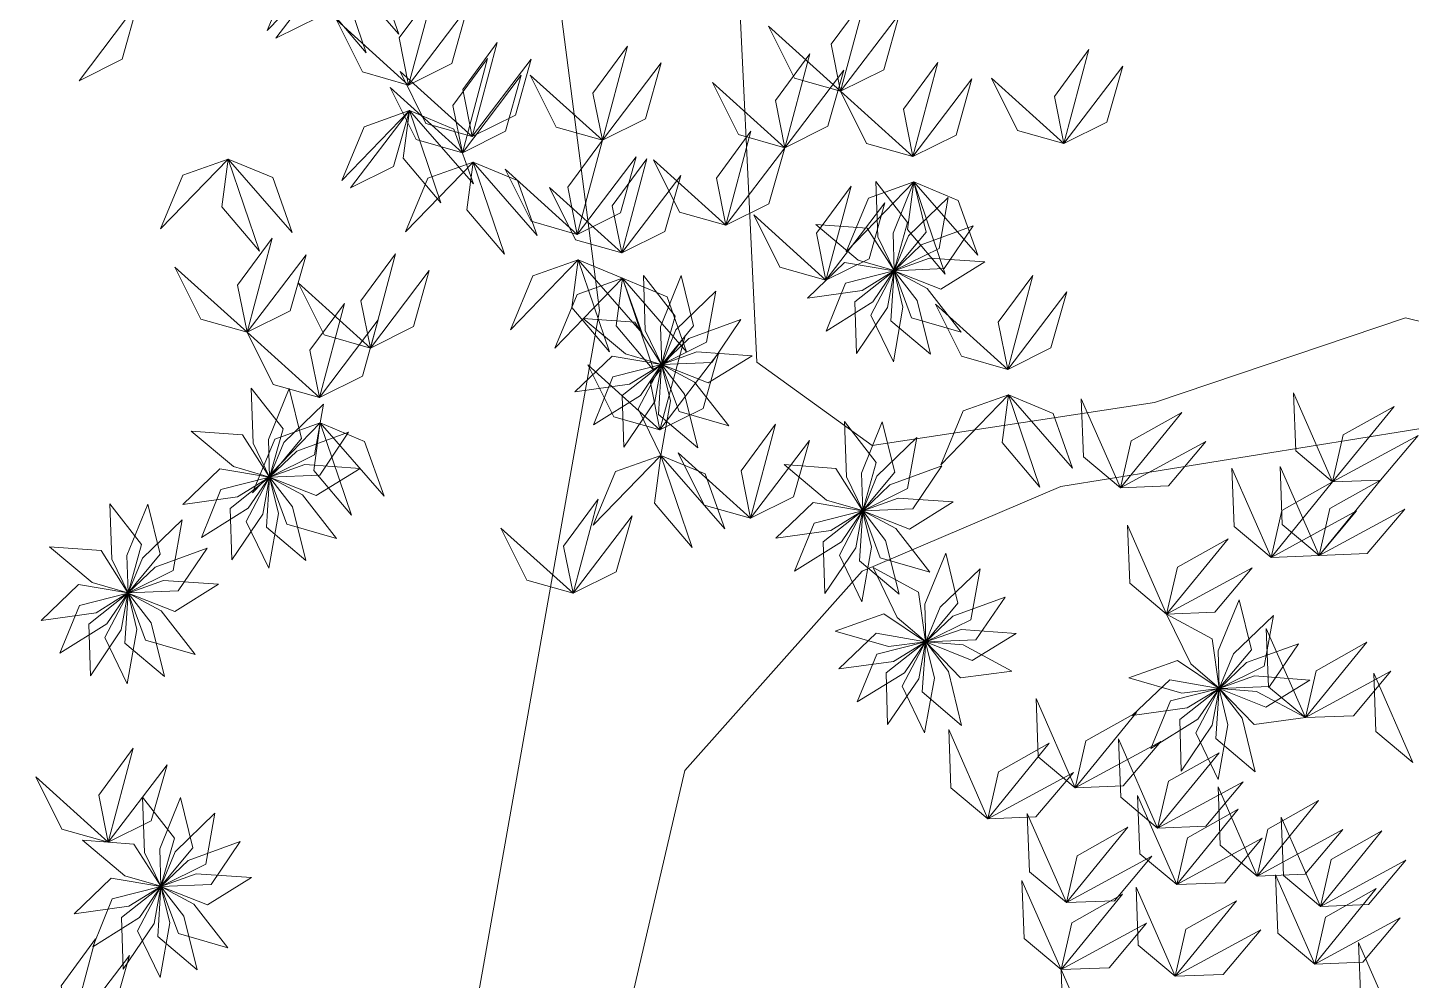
# Model space of a CAD drawing. Header units: inches. Extents: x -422522 to 22891, y -2973 to 414515.
# Drawn here: x 12148 to 12233.2, y 11592.2 to 11650.9 of the extents above; entities that cross this region are included whole.
import ezdxf

# ---------------------------------------------------------------- set-up
doc = ezdxf.new("R2010")
doc.units = ezdxf.units.IN
doc.header["$MEASUREMENT"] = 0
doc.layers.add('ARREDAMENTO', color=8, linetype='Continuous', lineweight=13)

msp = doc.modelspace()

# ---------------------------------------------------------------- linework, layer by layer
at = {"layer": 'ARREDAMENTO', "linetype": 'Continuous', "lineweight": 0}
for points in [[(12245.77044, 11629.80472), (12232.86278, 11632.97914), (12217.40807, 11627.76159), (12200.0092, 11625.11573), (12192.89706, 11630.24672), (12191.49421, 11659.90141), (12203.03598, 11676.71006), (12217.17406, 11689.01518), (12229.35567, 11707.11586), (12237.00913, 11729.06787)], [(12176.5685, 11684.99074), (12183.21323, 11633.4335), (12172.48373, 11572.78265), (12154.5805, 11533.38216), (12114.57783, 11540.32136), (12073.8491, 11568.53566), (12073.75057, 11594.32664), (12067.85653, 11618.16105), (12012.91582, 11653.41346)], [(12244.17114, 11542.10795), (12208.70894, 11541.97195), (12175.86768, 11530.88466), (12169.39537, 11537.30768), (12178.34083, 11558.61986), (12182.77045, 11580.55951), (12188.47975, 11605.0832), (12199.39399, 11617.37596), (12211.62487, 11622.58114), (12236.11125, 11626.54376)]]:
    msp.add_lwpolyline(points, dxfattribs=at)
at = {"layer": 'ARREDAMENTO', "lineweight": 0}
for points in [[(12166.91601, 11654.98681), (12164.12368, 11653.99144), (12162.74214, 11650.67945), (12166.91601, 11654.98681)], [(12163.28521, 11650.21274), (12165.93902, 11651.53379), (12166.91601, 11654.98681), (12163.28521, 11650.21274)], [(12166.91601, 11654.98681), (12166.52639, 11652.04809), (12168.84197, 11649.30656), (12166.91601, 11654.98681)], [(12166.91601, 11654.98681), (12169.6521, 11653.84587), (12170.85742, 11650.46577), (12166.91601, 11654.98681)], [(12171.45788, 11647.32575), (12170.87294, 11650.23191), (12173.00034, 11653.1219), (12171.45788, 11647.32575)], [(12151.15126, 11647.59758), (12153.80508, 11648.91863), (12154.78207, 11652.37165), (12151.15126, 11647.59758)], [(12198.06798, 11646.94668), (12197.48304, 11649.85284), (12199.61044, 11652.74283), (12198.06798, 11646.94668)], [(12171.45788, 11647.32575), (12168.60532, 11648.13249), (12167.00577, 11651.34486), (12171.45788, 11647.32575)], [(12171.45788, 11647.32575), (12174.11169, 11648.6468), (12175.08869, 11652.09982), (12171.45788, 11647.32575)], [(12198.06798, 11646.94668), (12200.72179, 11648.26773), (12201.69879, 11651.72076), (12198.06798, 11646.94668)], [(12198.06798, 11646.94668), (12195.21542, 11647.75343), (12193.61587, 11650.9658), (12198.06798, 11646.94668)], [(12175.37725, 11644.14794), (12174.79231, 11647.0541), (12176.91972, 11649.94409), (12175.37725, 11644.14794)], [(12183.39048, 11643.92406), (12182.80554, 11646.83022), (12184.93295, 11649.72021), (12183.39048, 11643.92406)], [(12174.76644, 11643.15927), (12174.1815, 11646.06543), (12176.3089, 11648.95542), (12174.76644, 11643.15927)], [(12175.37725, 11644.14794), (12178.03107, 11645.46899), (12179.00806, 11648.92202), (12175.37725, 11644.14794)], [(12194.63052, 11643.46544), (12194.04558, 11646.3716), (12196.17299, 11649.26159), (12194.63052, 11643.46544)], [(12202.52008, 11642.92756), (12201.93515, 11645.83372), (12204.06255, 11648.72371), (12202.52008, 11642.92756)], [(12211.81647, 11643.72558), (12211.23154, 11646.63174), (12213.35894, 11649.52173), (12211.81647, 11643.72558)], [(12175.37725, 11644.14794), (12172.5247, 11644.95469), (12170.92515, 11648.16706), (12175.37725, 11644.14794)], [(12174.76644, 11643.15927), (12177.42025, 11644.48032), (12178.39724, 11647.93335), (12174.76644, 11643.15927)], [(12183.39048, 11643.92406), (12180.53793, 11644.73081), (12178.93838, 11647.94318), (12183.39048, 11643.92406)], [(12183.39048, 11643.92406), (12186.0443, 11645.24511), (12187.02129, 11648.69813), (12183.39048, 11643.92406)], [(12194.63052, 11643.46544), (12197.28434, 11644.7865), (12198.26133, 11648.23952), (12194.63052, 11643.46544)], [(12211.81647, 11643.72558), (12214.47029, 11645.04663), (12215.44728, 11648.49965), (12211.81647, 11643.72558)], [(12174.76644, 11643.15927), (12171.91388, 11643.96602), (12170.31433, 11647.17839), (12174.76644, 11643.15927)], [(12194.63052, 11643.46544), (12191.77797, 11644.27219), (12190.17842, 11647.48456), (12194.63052, 11643.46544)], [(12202.52008, 11642.92756), (12205.1739, 11644.24862), (12206.15089, 11647.70164), (12202.52008, 11642.92756)], [(12211.81647, 11643.72558), (12208.96392, 11644.53233), (12207.36437, 11647.7447), (12211.81647, 11643.72558)], [(12202.52008, 11642.92756), (12199.66753, 11643.73431), (12198.06798, 11646.94668), (12202.52008, 11642.92756)], [(12171.51024, 11645.75876), (12168.71791, 11644.76339), (12167.33637, 11641.4514), (12171.51024, 11645.75876)], [(12167.87943, 11640.98469), (12170.53325, 11642.30574), (12171.51024, 11645.75876), (12167.87943, 11640.98469)], [(12171.51024, 11645.75876), (12171.12061, 11642.82004), (12173.4362, 11640.07851), (12171.51024, 11645.75876)], [(12171.51024, 11645.75876), (12174.24633, 11644.61782), (12175.45165, 11641.23772), (12171.51024, 11645.75876)], [(12190.99971, 11638.69137), (12190.41478, 11641.59753), (12192.54218, 11644.48752), (12190.99971, 11638.69137)], [(12181.84802, 11638.12791), (12181.26308, 11641.03407), (12183.39048, 11643.92406), (12181.84802, 11638.12791)], [(12160.34623, 11642.76993), (12157.55389, 11641.77456), (12156.17236, 11638.46257), (12160.34623, 11642.76993)], [(12160.34623, 11642.76993), (12159.9566, 11639.83121), (12162.27218, 11637.08968), (12160.34623, 11642.76993)], [(12160.34623, 11642.76993), (12163.08231, 11641.62899), (12164.28764, 11638.24889), (12160.34623, 11642.76993)], [(12181.84802, 11638.12791), (12184.50183, 11639.44896), (12185.47883, 11642.90198), (12181.84802, 11638.12791)], [(12184.5841, 11636.98697), (12183.99916, 11639.89313), (12186.12657, 11642.78312), (12184.5841, 11636.98697)], [(12190.99971, 11638.69137), (12193.65353, 11640.01242), (12194.63052, 11643.46544), (12190.99971, 11638.69137)], [(12175.42961, 11642.58096), (12172.63728, 11641.58558), (12171.25574, 11638.2736), (12175.42961, 11642.58096)], [(12175.42961, 11642.58096), (12175.03999, 11639.64223), (12177.35557, 11636.90071), (12175.42961, 11642.58096)], [(12175.42961, 11642.58096), (12178.1657, 11641.44001), (12179.37102, 11638.05991), (12175.42961, 11642.58096)], [(12181.84802, 11638.12791), (12178.99546, 11638.93466), (12177.39591, 11642.14703), (12181.84802, 11638.12791)], [(12190.99971, 11638.69137), (12188.14716, 11639.49812), (12186.54761, 11642.71049), (12190.99971, 11638.69137)], [(12184.5841, 11636.98697), (12187.23792, 11638.30802), (12188.21491, 11641.76104), (12184.5841, 11636.98697)], [(12197.16524, 11635.30161), (12196.58031, 11638.20777), (12198.70771, 11641.09776), (12197.16524, 11635.30161)], [(12202.57244, 11641.36058), (12199.78011, 11640.3652), (12198.39857, 11637.05322), (12202.57244, 11641.36058)], [(12200.24188, 11641.37955), (12200.36101, 11637.9732), (12201.36495, 11635.89648), (12202.19463, 11638.86727), (12200.24188, 11641.37955)], [(12202.57244, 11641.36058), (12201.29579, 11638.20027), (12201.36825, 11635.89475), (12203.33454, 11638.27124), (12202.57244, 11641.36058)], [(12202.57244, 11641.36058), (12202.18282, 11638.42185), (12204.4984, 11635.68033), (12202.57244, 11641.36058)], [(12202.57244, 11641.36058), (12205.30853, 11640.21964), (12206.51386, 11636.83953), (12202.57244, 11641.36058)], [(12184.5841, 11636.98697), (12181.73155, 11637.79371), (12180.132, 11641.00608), (12184.5841, 11636.98697)], [(12204.69381, 11640.39532), (12202.24211, 11638.02749), (12201.37057, 11635.89183), (12204.13347, 11637.2631), (12204.69381, 11640.39532)], [(12197.16524, 11635.30161), (12199.81906, 11636.62266), (12200.79605, 11640.07568), (12197.16524, 11635.30161)], [(12197.16524, 11635.30161), (12194.31269, 11636.10836), (12192.71314, 11639.32073), (12197.16524, 11635.30161)], [(12196.53153, 11638.7297), (12199.14266, 11636.53894), (12201.35772, 11635.89542), (12199.70516, 11638.49984), (12196.53153, 11638.7297)], [(12206.23916, 11638.65068), (12203.03634, 11637.48476), (12201.3715, 11635.88821), (12204.45328, 11636.01716), (12206.23916, 11638.65068)], [(12161.50419, 11632.096), (12160.91925, 11635.00216), (12163.04665, 11637.89215), (12161.50419, 11632.096)], [(12161.50419, 11632.096), (12164.158, 11633.41705), (12165.13499, 11636.87007), (12161.50419, 11632.096)], [(12169.0986, 11631.12444), (12168.51367, 11634.0306), (12170.64107, 11636.92059), (12169.0986, 11631.12444)], [(12161.50419, 11632.096), (12158.65163, 11632.90275), (12157.05208, 11636.11512), (12161.50419, 11632.096)], [(12181.90038, 11636.56092), (12179.10804, 11635.56555), (12177.72651, 11632.25356), (12181.90038, 11636.56092)], [(12181.90038, 11636.56092), (12181.51075, 11633.6222), (12183.82634, 11630.88067), (12181.90038, 11636.56092)], [(12181.90038, 11636.56092), (12184.63646, 11635.41998), (12185.84179, 11632.03988), (12181.90038, 11636.56092)], [(12196.01804, 11634.19928), (12199.39328, 11634.67382), (12201.35368, 11635.88933), (12198.31244, 11636.40394), (12196.01804, 11634.19928)], [(12206.9413, 11636.42831), (12203.54116, 11636.6659), (12201.37088, 11635.88453), (12204.23867, 11634.74886), (12206.9413, 11636.42831)], [(12169.0986, 11631.12444), (12166.24605, 11631.93119), (12164.6465, 11635.14356), (12169.0986, 11631.12444)], [(12169.0986, 11631.12444), (12171.75242, 11632.44549), (12172.72941, 11635.89852), (12169.0986, 11631.12444)], [(12184.63646, 11635.41998), (12181.84413, 11634.42461), (12180.46259, 11631.11262), (12184.63646, 11635.41998)], [(12184.63646, 11635.41998), (12184.24684, 11632.48126), (12186.56242, 11629.73973), (12184.63646, 11635.41998)], [(12184.63646, 11635.41998), (12187.37255, 11634.27904), (12188.57787, 11630.89894), (12184.63646, 11635.41998)], [(12185.91767, 11635.60216), (12186.0368, 11632.1958), (12187.04073, 11630.11909), (12187.87042, 11633.08988), (12185.91767, 11635.60216)], [(12188.24823, 11635.58318), (12186.97158, 11632.42287), (12187.04404, 11630.11736), (12189.01032, 11632.49385), (12188.24823, 11635.58318)], [(12197.1669, 11632.17146), (12200.05732, 11633.97781), (12201.35384, 11635.88561), (12198.36622, 11635.11874), (12197.1669, 11632.17146)], [(12199.04121, 11630.78624), (12200.94704, 11633.61206), (12201.3555, 11635.88226), (12198.93809, 11633.96652), (12199.04121, 11630.78624)], [(12201.31691, 11630.28313), (12201.9086, 11633.63982), (12201.35837, 11635.87988), (12199.92916, 11633.14651), (12201.31691, 11630.28313)], [(12203.60049, 11630.74913), (12202.77574, 11634.05627), (12201.36197, 11635.87888), (12201.16808, 11632.80051), (12203.60049, 11630.74913)], [(12205.49711, 11632.10365), (12203.39853, 11634.78943), (12201.36566, 11635.87942), (12202.44062, 11632.98833), (12205.49711, 11632.10365)], [(12208.36145, 11629.80586), (12207.77651, 11632.71202), (12209.90392, 11635.60201), (12208.36145, 11629.80586)], [(12190.36959, 11634.61792), (12187.9179, 11632.2501), (12187.04636, 11630.11443), (12189.80925, 11631.4857), (12190.36959, 11634.61792)], [(12208.36145, 11629.80586), (12211.01527, 11631.12691), (12211.99226, 11634.57993), (12208.36145, 11629.80586)], [(12165.95629, 11628.07688), (12165.37135, 11630.98304), (12167.49876, 11633.87303), (12165.95629, 11628.07688)], [(12208.36145, 11629.80586), (12205.5089, 11630.61261), (12203.90934, 11633.82498), (12208.36145, 11629.80586)], [(12165.95629, 11628.07688), (12168.61011, 11629.39793), (12169.5871, 11632.85096), (12165.95629, 11628.07688)], [(12182.20732, 11632.95231), (12184.81844, 11630.76154), (12187.03351, 11630.11802), (12185.38095, 11632.72244), (12182.20732, 11632.95231)], [(12191.91495, 11632.87328), (12188.71213, 11631.70736), (12187.04729, 11630.11082), (12190.12906, 11630.23977), (12191.91495, 11632.87328)], [(12165.95629, 11628.07688), (12163.10374, 11628.88363), (12161.50419, 11632.096), (12165.95629, 11628.07688)], [(12186.94033, 11626.07272), (12186.3554, 11628.97888), (12188.4828, 11631.86887), (12186.94033, 11626.07272)], [(12186.94033, 11626.07272), (12189.59415, 11627.39377), (12190.57114, 11630.8468), (12186.94033, 11626.07272)], [(12192.61709, 11630.65092), (12189.21695, 11630.8885), (12187.04666, 11630.10714), (12189.91446, 11628.97147), (12192.61709, 11630.65092)], [(12181.69383, 11628.42189), (12185.06907, 11628.89642), (12187.02947, 11630.11194), (12183.98823, 11630.62654), (12181.69383, 11628.42189)], [(12186.94033, 11626.07272), (12184.08778, 11626.87947), (12182.48823, 11630.09184), (12186.94033, 11626.07272)], [(12182.84268, 11626.39407), (12185.73311, 11628.20042), (12187.02963, 11630.10821), (12184.04201, 11629.34134), (12182.84268, 11626.39407)], [(12184.717, 11625.00885), (12186.62283, 11627.83467), (12187.03129, 11630.10487), (12184.61387, 11628.18912), (12184.717, 11625.00885)], [(12186.99269, 11624.50574), (12187.58439, 11627.86242), (12187.03416, 11630.10249), (12185.60495, 11627.36912), (12186.99269, 11624.50574)], [(12189.27628, 11624.97173), (12188.45153, 11628.27888), (12187.03776, 11630.10148), (12186.84387, 11627.02311), (12189.27628, 11624.97173)], [(12191.1729, 11626.32626), (12189.07432, 11629.01203), (12187.04145, 11630.10203), (12188.11641, 11627.21093), (12191.1729, 11626.32626)], [(12161.76506, 11628.65869), (12161.88419, 11625.25234), (12162.88813, 11623.17562), (12163.71781, 11626.14641), (12161.76506, 11628.65869)], [(12164.09563, 11628.63972), (12162.81897, 11625.47941), (12162.89144, 11623.17389), (12164.85772, 11625.55038), (12164.09563, 11628.63972)], [(12228.37051, 11622.87593), (12226.10149, 11624.78367), (12225.96338, 11628.36959), (12228.37051, 11622.87593)], [(12166.21699, 11627.67446), (12163.76529, 11625.30664), (12162.89376, 11623.17097), (12165.65665, 11624.54224), (12166.21699, 11627.67446)], [(12208.41381, 11628.23887), (12205.62148, 11627.2435), (12204.23994, 11623.93151), (12208.41381, 11628.23887)], [(12208.41381, 11628.23887), (12208.02419, 11625.30015), (12210.33977, 11622.55862), (12208.41381, 11628.23887)], [(12208.41381, 11628.23887), (12211.1499, 11627.09793), (12212.35522, 11623.71783), (12208.41381, 11628.23887)], [(12215.30086, 11622.50834), (12213.03184, 11624.41608), (12212.89373, 11628.002), (12215.30086, 11622.50834)], [(12228.37051, 11622.87593), (12229.03154, 11625.76573), (12232.15865, 11627.52615), (12228.37051, 11622.87593)], [(12198.30448, 11626.58744), (12198.42361, 11623.18109), (12199.42755, 11621.10437), (12200.25723, 11624.07516), (12198.30448, 11626.58744)], [(12200.63505, 11626.56847), (12199.35839, 11623.40816), (12199.43086, 11621.10264), (12201.39714, 11623.47913), (12200.63505, 11626.56847)], [(12215.30086, 11622.50834), (12215.96189, 11625.39814), (12219.089, 11627.15856), (12215.30086, 11622.50834)], [(12158.05471, 11626.00884), (12160.66584, 11623.81808), (12162.88091, 11623.17456), (12161.22835, 11625.77898), (12158.05471, 11626.00884)], [(12166.00865, 11626.50989), (12163.21632, 11625.51452), (12161.83478, 11622.20253), (12166.00865, 11626.50989)], [(12167.76235, 11625.92982), (12164.55952, 11624.7639), (12162.89468, 11623.16735), (12165.97646, 11623.2963), (12167.76235, 11625.92982)], [(12166.00865, 11626.50989), (12165.61903, 11623.57117), (12167.93461, 11620.82964), (12166.00865, 11626.50989)], [(12166.00865, 11626.50989), (12168.74474, 11625.36895), (12169.95006, 11621.98885), (12166.00865, 11626.50989)], [(12192.51941, 11620.64324), (12191.93447, 11623.5494), (12194.06187, 11626.4394), (12192.51941, 11620.64324)], [(12228.37051, 11622.87593), (12231.33277, 11622.98968), (12233.64248, 11625.73616), (12228.37051, 11622.87593)], [(12192.51941, 11620.64324), (12195.17323, 11621.9643), (12196.15022, 11625.41732), (12192.51941, 11620.64324)], [(12202.75641, 11625.60321), (12200.30471, 11623.23539), (12199.43318, 11621.09972), (12202.19607, 11622.47099), (12202.75641, 11625.60321)], [(12215.30086, 11622.50834), (12218.26312, 11622.62209), (12220.57283, 11625.36857), (12215.30086, 11622.50834)], [(12186.99269, 11624.50574), (12184.20036, 11623.51036), (12182.81882, 11620.19838), (12186.99269, 11624.50574)], [(12186.99269, 11624.50574), (12186.60307, 11621.56701), (12188.91865, 11618.82549), (12186.99269, 11624.50574)], [(12186.99269, 11624.50574), (12189.72878, 11623.36479), (12190.93411, 11619.98469), (12186.99269, 11624.50574)], [(12192.51941, 11620.64324), (12189.66686, 11621.44999), (12188.0673, 11624.66236), (12192.51941, 11620.64324)], [(12157.54123, 11621.47842), (12160.91647, 11621.95296), (12162.87687, 11623.16848), (12159.83563, 11623.68308), (12157.54123, 11621.47842)], [(12158.69008, 11619.45061), (12161.5805, 11621.25695), (12162.87702, 11623.16475), (12159.8894, 11622.39788), (12158.69008, 11619.45061)], [(12160.5644, 11618.06539), (12162.47022, 11620.89121), (12162.87868, 11623.16141), (12160.46127, 11621.24566), (12160.5644, 11618.06539)], [(12162.84009, 11617.56228), (12163.43178, 11620.91896), (12162.88156, 11623.15903), (12161.45234, 11620.42566), (12162.84009, 11617.56228)], [(12165.12367, 11618.02827), (12164.29893, 11621.33542), (12162.88515, 11623.15802), (12162.69126, 11620.07965), (12165.12367, 11618.02827)], [(12167.02029, 11619.38279), (12164.92171, 11622.06857), (12162.88884, 11623.15857), (12163.9638, 11620.26747), (12167.02029, 11619.38279)], [(12168.46449, 11623.70745), (12165.06434, 11623.94504), (12162.89406, 11623.16367), (12165.76185, 11622.02801), (12168.46449, 11623.70745)], [(12194.59413, 11623.93759), (12197.20526, 11621.74683), (12199.42033, 11621.10331), (12197.76777, 11623.70773), (12194.59413, 11623.93759)], [(12204.30177, 11623.85857), (12201.09894, 11622.69265), (12199.4341, 11621.0961), (12202.51588, 11621.22505), (12204.30177, 11623.85857)], [(12224.58237, 11618.2257), (12222.31336, 11620.13344), (12222.17524, 11623.71936), (12224.58237, 11618.2257)], [(12227.54463, 11618.33946), (12225.27561, 11620.2472), (12225.1375, 11623.83312), (12227.54463, 11618.33946)], [(12224.58237, 11618.2257), (12225.2434, 11621.11551), (12228.37051, 11622.87593), (12224.58237, 11618.2257)], [(12227.54463, 11618.33946), (12228.20566, 11621.22926), (12231.33277, 11622.98968), (12227.54463, 11618.33946)], [(12153.05339, 11621.52154), (12153.17252, 11618.11519), (12154.17646, 11616.03847), (12155.00614, 11619.00926), (12153.05339, 11621.52154)], [(12155.38396, 11621.50257), (12154.1073, 11618.34225), (12154.17977, 11616.03674), (12156.14605, 11618.41323), (12155.38396, 11621.50257)], [(12181.58623, 11616.01132), (12181.00129, 11618.91747), (12183.12869, 11621.80747), (12181.58623, 11616.01132)], [(12194.08065, 11619.40717), (12197.45589, 11619.88171), (12199.41629, 11621.09723), (12196.37505, 11621.61183), (12194.08065, 11619.40717)], [(12205.00391, 11621.6362), (12201.60376, 11621.87379), (12199.43348, 11621.09242), (12202.30127, 11619.95676), (12205.00391, 11621.6362)], [(12181.58623, 11616.01132), (12184.24004, 11617.33237), (12185.21704, 11620.78539), (12181.58623, 11616.01132)], [(12195.2295, 11617.37936), (12198.11992, 11619.1857), (12199.41644, 11621.0935), (12196.42882, 11620.32663), (12195.2295, 11617.37936)], [(12197.10382, 11615.99413), (12199.00964, 11618.81995), (12199.4181, 11621.09015), (12197.00069, 11619.17441), (12197.10382, 11615.99413)], [(12199.37951, 11615.49102), (12199.9712, 11618.84771), (12199.42098, 11621.08778), (12197.99176, 11618.3544), (12199.37951, 11615.49102)], [(12201.66309, 11615.95702), (12200.83835, 11619.26417), (12199.42457, 11621.08677), (12199.23068, 11618.0084), (12201.66309, 11615.95702)], [(12203.55971, 11617.31154), (12201.46113, 11619.99732), (12199.42826, 11621.08732), (12200.50322, 11618.19622), (12203.55971, 11617.31154)], [(12224.58237, 11618.2257), (12227.54463, 11618.33946), (12229.85434, 11621.08594), (12224.58237, 11618.2257)], [(12227.54463, 11618.33946), (12230.50689, 11618.45321), (12232.8166, 11621.19969), (12227.54463, 11618.33946)], [(12157.50532, 11620.53731), (12155.05362, 11618.16948), (12154.18209, 11616.03381), (12156.94498, 11617.40509), (12157.50532, 11620.53731)], [(12181.58623, 11616.01132), (12178.73367, 11616.81806), (12177.13412, 11620.03043), (12181.58623, 11616.01132)], [(12218.15033, 11614.72482), (12215.88131, 11616.63256), (12215.7432, 11620.21848), (12218.15033, 11614.72482)], [(12218.15033, 11614.72482), (12218.81136, 11617.61462), (12221.93847, 11619.37504), (12218.15033, 11614.72482)], [(12149.34304, 11618.87169), (12151.95417, 11616.68093), (12154.16924, 11616.0374), (12152.51668, 11618.64182), (12149.34304, 11618.87169)], [(12159.05068, 11618.79266), (12155.84786, 11617.62674), (12154.18301, 11616.0302), (12157.26479, 11616.15915), (12159.05068, 11618.79266)], [(12204.54138, 11618.48868), (12203.25014, 11615.3343), (12203.31195, 11613.02848), (12205.28919, 11615.39586), (12204.54138, 11618.48868)], [(12200.06985, 11617.5977), (12201.55, 11614.52743), (12203.30493, 11613.03047), (12202.86865, 11616.08393), (12200.06985, 11617.5977)], [(12206.65826, 11617.51364), (12204.19565, 11615.15716), (12203.31426, 11613.02554), (12206.08345, 11614.38404), (12206.65826, 11617.51364)], [(12218.15033, 11614.72482), (12221.11259, 11614.83857), (12223.42229, 11617.58505), (12218.15033, 11614.72482)], [(12148.82956, 11614.34127), (12152.2048, 11614.81581), (12154.1652, 11616.03132), (12151.12396, 11616.54593), (12148.82956, 11614.34127)], [(12159.75282, 11616.5703), (12156.35267, 11616.80788), (12154.18239, 11616.02652), (12157.05018, 11614.89085), (12159.75282, 11616.5703)], [(12149.97841, 11612.31345), (12152.86883, 11614.1198), (12154.16535, 11616.02759), (12151.17773, 11615.26072), (12149.97841, 11612.31345)], [(12151.85273, 11610.92823), (12153.75855, 11613.75405), (12154.16701, 11616.02425), (12151.7496, 11614.1085), (12151.85273, 11610.92823)], [(12154.12842, 11610.42512), (12154.72012, 11613.7818), (12154.16989, 11616.02187), (12152.74068, 11613.2885), (12154.12842, 11610.42512)], [(12156.41201, 11610.89111), (12155.58726, 11614.19826), (12154.17348, 11616.02087), (12153.97959, 11612.94249), (12156.41201, 11610.89111)], [(12158.30862, 11612.24564), (12156.21004, 11614.93141), (12154.17718, 11616.02141), (12155.25214, 11613.13032), (12158.30862, 11612.24564)], [(12208.19554, 11615.76187), (12204.98737, 11614.61076), (12203.31517, 11613.02192), (12206.39751, 11613.13664), (12208.19554, 11615.76187)], [(12222.62185, 11615.6158), (12221.33061, 11612.46142), (12221.39243, 11610.15559), (12223.36967, 11612.52298), (12222.62185, 11615.6158)], [(12197.73994, 11613.67853), (12201.01202, 11612.72409), (12203.29875, 11613.02659), (12200.73766, 11614.74554), (12197.73994, 11613.67853)], [(12218.15033, 11614.72482), (12219.63048, 11611.65455), (12221.38541, 11610.15759), (12220.94913, 11613.21105), (12218.15033, 11614.72482)], [(12224.73874, 11614.64075), (12222.27613, 11612.28428), (12221.39474, 11610.15266), (12224.16393, 11611.51115), (12224.73874, 11614.64075)], [(12208.88741, 11613.53629), (12205.48839, 11613.78958), (12203.31453, 11613.01825), (12206.17704, 11611.86934), (12208.88741, 11613.53629)], [(12226.69471, 11608.34883), (12224.42569, 11610.25657), (12224.28758, 11613.84249), (12226.69471, 11608.34883)], [(12197.95397, 11611.35773), (12201.33136, 11611.81668), (12203.29736, 11613.02313), (12200.25852, 11613.55177), (12197.95397, 11611.35773)], [(12199.09344, 11609.32463), (12201.99218, 11611.11761), (12203.2975, 11613.0194), (12200.30636, 11612.26633), (12199.09344, 11609.32463)], [(12200.96134, 11607.93077), (12202.8802, 11610.74776), (12203.29914, 11613.01605), (12200.8729, 11611.11149), (12200.96134, 11607.93077)], [(12203.23469, 11607.41715), (12203.84188, 11610.77107), (12203.302, 11613.01365), (12201.86018, 11610.28691), (12203.23469, 11607.41715)], [(12205.5204, 11607.8726), (12204.71093, 11611.18352), (12203.30559, 11613.01263), (12203.09749, 11609.93519), (12205.5204, 11607.8726)], [(12208.61423, 11611.22171), (12205.6121, 11612.8356), (12203.31245, 11613.01515), (12205.46019, 11610.80128), (12208.61423, 11611.22171)], [(12226.69471, 11608.34883), (12227.35574, 11611.23863), (12230.48285, 11612.99905), (12226.69471, 11608.34883)], [(12226.27602, 11612.88899), (12223.06784, 11611.73787), (12221.39565, 11610.14904), (12224.47798, 11610.26375), (12226.27602, 11612.88899)], [(12215.82042, 11610.80565), (12219.09249, 11609.8512), (12221.37923, 11610.15371), (12218.81813, 11611.87265), (12215.82042, 11610.80565)], [(12226.69471, 11608.34883), (12229.65697, 11608.46258), (12231.96668, 11611.20906), (12226.69471, 11608.34883)], [(12216.03445, 11608.48485), (12219.41184, 11608.9438), (12221.37784, 11610.15024), (12218.339, 11610.67889), (12216.03445, 11608.48485)], [(12226.96788, 11610.66341), (12223.56887, 11610.91669), (12221.39501, 11610.14536), (12224.25752, 11608.99646), (12226.96788, 11610.66341)], [(12233.3102, 11605.58743), (12231.04119, 11607.49517), (12230.90307, 11611.08109), (12233.3102, 11605.58743)], [(12212.51136, 11604.02477), (12210.24234, 11605.9325), (12210.10423, 11609.51842), (12212.51136, 11604.02477)], [(12217.17392, 11606.45175), (12220.07266, 11608.24473), (12221.37797, 11610.14651), (12218.38684, 11609.39345), (12217.17392, 11606.45175)], [(12219.04182, 11605.05789), (12220.96068, 11607.87487), (12221.37962, 11610.14316), (12218.95338, 11608.2386), (12219.04182, 11605.05789)], [(12221.31517, 11604.54427), (12221.92236, 11607.89819), (12221.38248, 11610.14077), (12219.94066, 11607.41403), (12221.31517, 11604.54427)], [(12223.60088, 11604.99971), (12222.79141, 11608.31063), (12221.38607, 11610.13975), (12221.17797, 11607.06231), (12223.60088, 11604.99971)], [(12226.69471, 11608.34883), (12223.69258, 11609.96272), (12221.39293, 11610.14226), (12223.54066, 11607.9284), (12226.69471, 11608.34883)], [(12212.51136, 11604.02477), (12213.17239, 11606.91457), (12216.2995, 11608.67499), (12212.51136, 11604.02477)], [(12207.13091, 11602.11781), (12204.86189, 11604.02555), (12204.72378, 11607.61147), (12207.13091, 11602.11781)], [(12217.59444, 11601.53924), (12215.32542, 11603.44698), (12215.18731, 11607.03289), (12217.59444, 11601.53924)], [(12152.9483, 11600.67433), (12152.36337, 11603.58049), (12154.49077, 11606.47048), (12152.9483, 11600.67433)], [(12207.13091, 11602.11781), (12207.79194, 11605.00761), (12210.91905, 11606.76804), (12207.13091, 11602.11781)], [(12212.51136, 11604.02477), (12215.47362, 11604.13852), (12217.78333, 11606.885), (12212.51136, 11604.02477)], [(12217.59444, 11601.53924), (12218.25547, 11604.42904), (12221.38258, 11606.18946), (12217.59444, 11601.53924)], [(12152.9483, 11600.67433), (12155.60212, 11601.99538), (12156.57911, 11605.44841), (12152.9483, 11600.67433)], [(12152.9483, 11600.67433), (12150.09575, 11601.48108), (12148.4962, 11604.69345), (12152.9483, 11600.67433)], [(12207.13091, 11602.11781), (12210.09317, 11602.23157), (12212.40288, 11604.97804), (12207.13091, 11602.11781)], [(12217.59444, 11601.53924), (12220.5567, 11601.65299), (12222.86641, 11604.39947), (12217.59444, 11601.53924)], [(12218.7685, 11598.05714), (12216.49948, 11599.96488), (12216.36137, 11603.55079), (12218.7685, 11598.05714)], [(12223.72219, 11598.58946), (12221.45317, 11600.4972), (12221.31506, 11604.08312), (12223.72219, 11598.58946)], [(12155.07184, 11603.43912), (12155.19097, 11600.03276), (12156.19491, 11597.95605), (12157.02459, 11600.92684), (12155.07184, 11603.43912)], [(12157.4024, 11603.42014), (12156.12575, 11600.25983), (12156.19821, 11597.95432), (12158.16449, 11600.33081), (12157.4024, 11603.42014)], [(12218.7685, 11598.05714), (12219.42953, 11600.94694), (12222.55664, 11602.70736), (12218.7685, 11598.05714)], [(12223.72219, 11598.58946), (12224.38322, 11601.47927), (12227.51033, 11603.23969), (12223.72219, 11598.58946)], [(12159.52377, 11602.45488), (12157.07207, 11600.08706), (12156.20053, 11597.95139), (12158.96342, 11599.32266), (12159.52377, 11602.45488)], [(12211.9711, 11596.9484), (12209.70208, 11598.85614), (12209.56397, 11602.44206), (12211.9711, 11596.9484)], [(12211.9711, 11596.9484), (12209.70208, 11598.85614), (12209.56397, 11602.44206), (12211.9711, 11596.9484)], [(12227.62027, 11596.71301), (12225.35125, 11598.62075), (12225.21314, 11602.20667), (12227.62027, 11596.71301)], [(12211.9711, 11596.9484), (12212.63213, 11599.8382), (12215.75924, 11601.59862), (12211.9711, 11596.9484)], [(12211.9711, 11596.9484), (12212.63213, 11599.8382), (12215.75924, 11601.59862), (12211.9711, 11596.9484)], [(12223.72219, 11598.58946), (12226.68445, 11598.70322), (12228.99416, 11601.4497), (12223.72219, 11598.58946)], [(12227.62027, 11596.71301), (12228.2813, 11599.60281), (12231.40841, 11601.36323), (12227.62027, 11596.71301)], [(12151.36149, 11600.78927), (12153.97262, 11598.5985), (12156.18768, 11597.95498), (12154.53512, 11600.5594), (12151.36149, 11600.78927)], [(12161.06912, 11600.71024), (12157.8663, 11599.54432), (12156.20146, 11597.94778), (12159.28323, 11598.07673), (12161.06912, 11600.71024)], [(12218.7685, 11598.05714), (12221.73076, 11598.17089), (12224.04047, 11600.91737), (12218.7685, 11598.05714)], [(12211.9711, 11596.9484), (12214.93336, 11597.06215), (12217.24307, 11599.80863), (12211.9711, 11596.9484)], [(12211.9711, 11596.9484), (12214.93336, 11597.06215), (12217.24307, 11599.80863), (12211.9711, 11596.9484)], [(12227.62027, 11596.71301), (12230.58253, 11596.82676), (12232.89224, 11599.57324), (12227.62027, 11596.71301)], [(12150.848, 11596.25885), (12154.22324, 11596.73338), (12156.18364, 11597.9489), (12153.1424, 11598.4635), (12150.848, 11596.25885)], [(12161.77126, 11598.48788), (12158.37112, 11598.72546), (12156.20084, 11597.9441), (12159.06863, 11596.80843), (12161.77126, 11598.48788)], [(12227.2714, 11593.16193), (12225.00239, 11595.06966), (12224.86427, 11598.65558), (12227.2714, 11593.16193)], [(12151.99686, 11594.23103), (12154.88728, 11596.03738), (12156.1838, 11597.94517), (12153.19618, 11597.1783), (12151.99686, 11594.23103)], [(12153.87117, 11592.84581), (12155.777, 11595.67163), (12156.18546, 11597.94183), (12153.76804, 11596.02608), (12153.87117, 11592.84581)], [(12156.14687, 11592.3427), (12156.73856, 11595.69938), (12156.18833, 11597.93945), (12154.75912, 11595.20608), (12156.14687, 11592.3427)], [(12158.43045, 11592.80869), (12157.6057, 11596.11584), (12156.19193, 11597.93844), (12155.99804, 11594.86007), (12158.43045, 11592.80869)], [(12160.32707, 11594.16322), (12158.22849, 11596.84899), (12156.19562, 11597.93899), (12157.27058, 11595.0479), (12160.32707, 11594.16322)], [(12211.64364, 11592.82324), (12209.37462, 11594.73098), (12209.23651, 11598.3169), (12211.64364, 11592.82324)], [(12218.67329, 11592.41633), (12216.40427, 11594.32407), (12216.26616, 11597.90999), (12218.67329, 11592.41633)], [(12227.2714, 11593.16193), (12227.93243, 11596.05173), (12231.05954, 11597.81215), (12227.2714, 11593.16193)], [(12211.64364, 11592.82324), (12212.30467, 11595.71304), (12215.43178, 11597.47347), (12211.64364, 11592.82324)], [(12218.67329, 11592.41633), (12219.33432, 11595.30613), (12222.46143, 11597.06655), (12218.67329, 11592.41633)], [(12227.2714, 11593.16193), (12230.23366, 11593.27568), (12232.54337, 11596.02216), (12227.2714, 11593.16193)], [(12211.64364, 11592.82324), (12214.6059, 11592.937), (12216.91561, 11595.68347), (12211.64364, 11592.82324)], [(12218.67329, 11592.41633), (12221.63555, 11592.53009), (12223.94526, 11595.27656), (12218.67329, 11592.41633)], [(12150.63009, 11588.92144), (12150.04516, 11591.8276), (12152.17256, 11594.71759), (12150.63009, 11588.92144)], [(12232.37393, 11589.00353), (12230.10491, 11590.91127), (12229.9668, 11594.49719), (12232.37393, 11589.00353)], [(12150.63009, 11588.92144), (12153.28391, 11590.24249), (12154.2609, 11593.69551), (12150.63009, 11588.92144)], [(12214.05077, 11587.32958), (12211.78175, 11589.23732), (12211.64364, 11592.82324), (12214.05077, 11587.32958)]]:
    msp.add_lwpolyline(points, dxfattribs=at)

doc.saveas('drawing.dxf')
